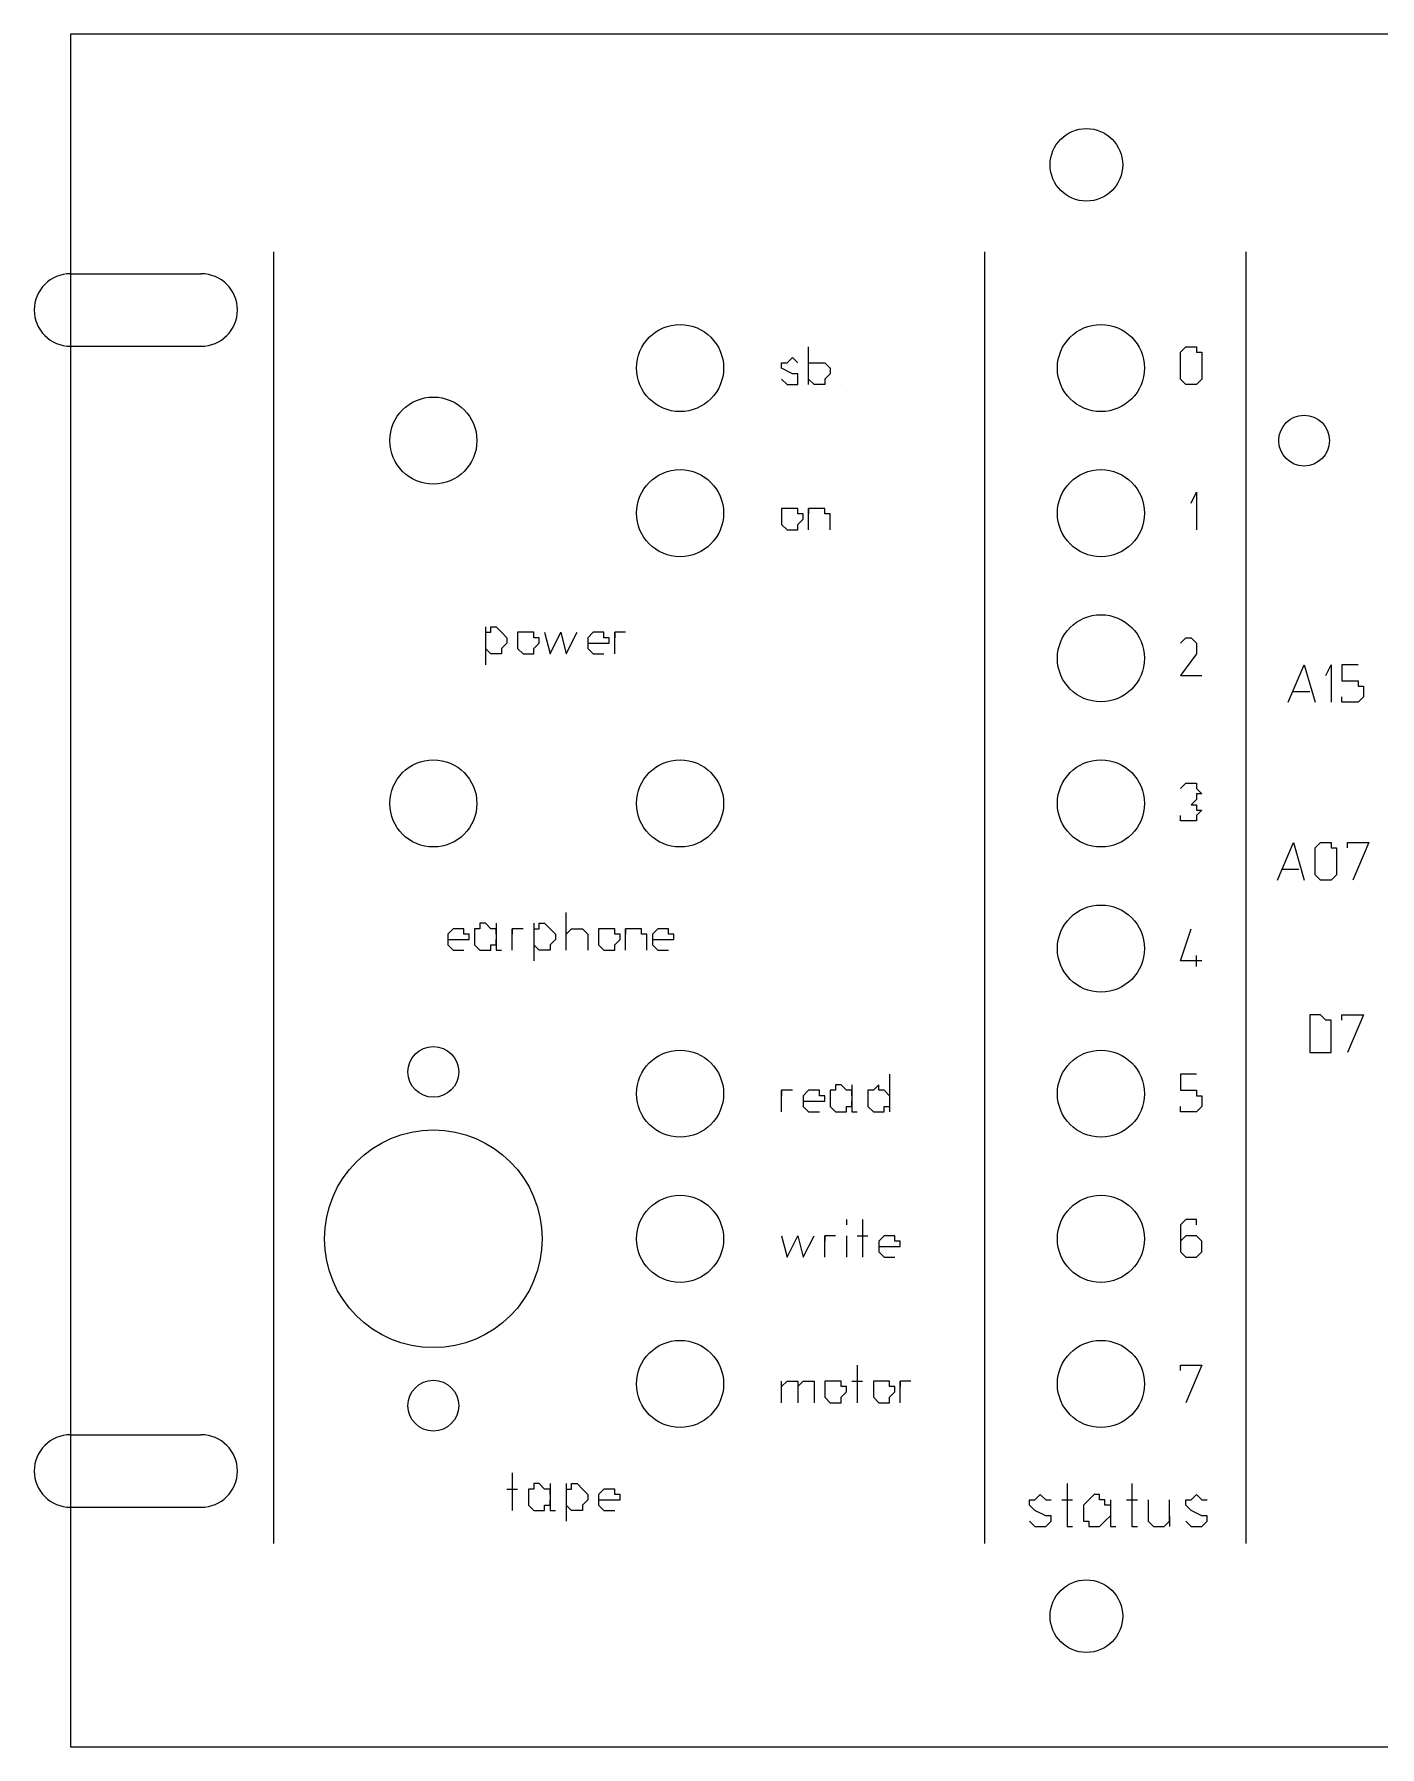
# Model space of a CAD drawing. Header units: metres. Extents: x -2 to 428, y 0 to 118.
# Drawn here: x -2.5 to 90.2, y 0 to 118 of the extents above; entities that cross this region are included whole.
import ezdxf

# ---------------------------------------------------------------- set-up
doc = ezdxf.new("R2010")
doc.units = ezdxf.units.M
for name, color, linetype in [('Engraving', 30, 'CONTINUOUS'), ('Panel', 7, 'CONTINUOUS'), ('ThruHoles', 7, 'CONTINUOUS')]:
    doc.layers.add(name, color=color, linetype=linetype)

msp = doc.modelspace()

# ---------------------------------------------------------------- linework, layer by layer
at = {"layer": 'Engraving'}
for p, q in [((14, 14), (14, 103)), ((63, 14), (63, 103)), ((81, 14), (81, 103)), ((49.38, 95.35), (49.75, 95.73)), ((49.75, 95.73), (49.75, 95.73)), ((49.75, 95.73), (50.12, 95.35)), ((50.86, 93.87), (50.86, 96.47)), ((76.48, 96.1), (76.85, 96.47)), ((76.48, 95.73), (76.48, 96.1)), ((76.48, 96.1), (76.48, 96.1)), ((76.48, 94.61), (76.48, 95.73)), ((76.85, 96.47), (77.22, 96.47)), ((77.22, 96.47), (77.22, 96.47)), ((77.22, 96.47), (77.59, 96.47)), ((77.59, 96.47), (77.59, 96.1)), ((77.59, 96.1), (77.96, 96.1)), ((77.96, 96.1), (77.96, 95.73)), ((77.96, 95.73), (77.96, 95.73)), ((77.96, 95.73), (77.96, 94.24)), ((49, 94.98), (49, 95.35)), ((49, 95.35), (49.38, 95.35)), ((49.75, 94.61), (49, 94.98)), ((49, 94.98), (49, 94.98)), ((49, 94.98), (49, 94.98)), ((50.12, 94.61), (49.75, 94.61)), ((50.12, 95.35), (50.12, 95.35)), ((50.12, 94.24), (50.12, 94.61)), ((50.12, 94.61), (50.12, 94.61)), ((50.86, 95.35), (51.23, 95.35)), ((51.23, 95.35), (51.23, 95.35)), ((51.23, 95.35), (51.6, 95.35)), ((51.6, 95.35), (51.97, 95.35)), ((51.97, 95.35), (51.97, 95.35)), ((51.97, 95.35), (52.35, 94.98)), ((52.35, 94.61), (51.97, 94.24)), ((52.35, 94.98), (52.35, 94.61)), ((76.48, 94.24), (76.48, 94.61)), ((49, 94.24), (49.38, 93.87)), ((49.38, 93.87), (49.75, 93.87)), ((49.75, 93.87), (50.12, 93.87)), ((50.12, 93.87), (50.12, 94.24)), ((50.12, 93.87), (50.12, 93.87)), ((51.23, 93.87), (50.86, 94.24)), ((51.6, 93.87), (51.23, 93.87)), ((51.23, 93.87), (51.23, 93.87)), ((51.97, 93.87), (51.6, 93.87)), ((51.97, 94.24), (51.97, 93.87)), ((53.09, 93.87), (53.09, 93.87)), ((76.85, 93.87), (76.48, 94.24)), ((76.48, 94.24), (76.48, 94.24)), ((76.48, 94.24), (76.48, 94.24)), ((77.22, 93.87), (76.85, 93.87)), ((77.59, 93.87), (77.22, 93.87)), ((77.22, 93.87), (77.22, 93.87)), ((77.96, 94.24), (77.59, 93.87)), ((77.59, 93.87), (77.59, 93.87)), ((77.96, 94.24), (77.96, 94.24)), ((77.22, 85.7), (77.59, 86.44)), ((77.59, 86.44), (77.59, 83.85)), ((49.38, 85.33), (49, 85.33)), ((49, 85.33), (49, 84.96)), ((49.75, 85.33), (49.38, 85.33)), ((49.38, 85.33), (49.38, 85.33)), ((50.12, 85.33), (49.75, 85.33)), ((50.12, 84.96), (50.12, 85.33)), ((50.12, 85.33), (50.12, 85.33)), ((50.86, 83.85), (50.86, 85.33)), ((51.23, 85.33), (50.86, 85.33)), ((50.86, 85.33), (50.86, 84.96)), ((51.6, 85.33), (51.23, 85.33)), ((51.23, 85.33), (51.23, 85.33)), ((51.23, 85.33), (51.23, 85.33)), ((51.97, 85.33), (51.6, 85.33)), ((51.6, 85.33), (51.6, 85.33)), ((51.97, 84.96), (51.97, 85.33)), ((51.97, 85.33), (51.97, 85.33)), ((49, 84.96), (49, 84.59)), ((49, 84.96), (49, 84.96)), ((49, 84.59), (49, 84.22)), ((49, 84.22), (49, 84.22)), ((49, 84.22), (49.38, 83.85)), ((49.38, 83.85), (49.75, 83.85)), ((49.75, 83.85), (49.75, 83.85)), ((49.75, 83.85), (50.12, 83.85)), ((50.49, 84.96), (50.12, 84.96)), ((50.12, 84.22), (50.49, 84.59)), ((50.12, 83.85), (50.12, 84.22)), ((50.12, 84.22), (50.12, 84.22)), ((50.49, 84.59), (50.49, 84.96)), ((52.35, 84.96), (51.97, 84.96)), ((52.35, 83.85), (52.35, 84.96)), ((28.59, 77.16), (28.59, 74.56)), ((28.59, 76.79), (28.96, 76.79)), ((28.96, 76.79), (28.96, 77.16)), ((28.96, 77.16), (29.33, 77.16)), ((29.33, 77.16), (29.7, 76.79)), ((29.7, 76.79), (29.7, 76.79)), ((29.7, 76.79), (30.07, 76.42)), ((31.18, 76.79), (30.81, 76.79)), ((30.81, 76.79), (30.81, 76.42)), ((31.56, 76.79), (31.18, 76.79)), ((31.18, 76.79), (31.18, 76.79)), ((31.93, 76.79), (31.56, 76.79)), ((31.93, 76.42), (31.93, 76.79)), ((31.93, 76.79), (31.93, 76.79)), ((32.67, 76.79), (33.04, 75.31)), ((33.04, 75.31), (33.78, 76.79)), ((33.78, 76.79), (34.15, 75.31)), ((34.15, 75.31), (34.9, 76.79)), ((36.01, 76.79), (35.64, 76.42)), ((36.38, 76.79), (36.01, 76.79)), ((36.01, 76.79), (36.01, 76.79)), ((36.01, 76.79), (36.01, 76.79)), ((36.75, 76.79), (36.38, 76.79)), ((36.38, 76.79), (36.38, 76.79)), ((36.75, 76.42), (36.75, 76.79)), ((36.75, 76.79), (36.75, 76.79)), ((37.5, 75.31), (37.5, 76.79)), ((37.87, 76.79), (37.5, 76.79)), ((37.5, 76.79), (37.5, 76.79)), ((37.5, 76.79), (37.5, 76.42)), ((38.24, 76.79), (37.87, 76.79)), ((37.87, 76.79), (37.87, 76.79)), ((38.24, 76.79), (38.24, 76.79)), ((28.96, 75.31), (28.59, 75.68)), ((30.07, 76.05), (29.7, 75.68)), ((29.7, 75.68), (29.7, 75.31)), ((30.07, 76.42), (30.07, 76.05)), ((30.81, 76.42), (30.81, 76.05)), ((30.81, 76.42), (30.81, 76.42)), ((30.81, 76.05), (30.81, 75.68)), ((30.81, 75.68), (30.81, 75.68)), ((30.81, 75.68), (31.18, 75.31)), ((32.3, 76.42), (31.93, 76.42)), ((31.93, 75.68), (32.3, 76.05)), ((31.93, 75.31), (31.93, 75.68)), ((31.93, 75.68), (31.93, 75.68)), ((32.3, 76.05), (32.3, 76.42)), ((35.64, 76.42), (35.64, 76.42)), ((35.64, 76.42), (35.64, 76.42)), ((35.64, 76.42), (35.64, 76.05)), ((35.64, 76.05), (37.12, 76.05)), ((35.64, 76.05), (35.64, 75.68)), ((35.64, 75.68), (35.64, 75.68)), ((35.64, 75.68), (36.01, 75.31)), ((37.12, 76.42), (36.75, 76.42)), ((37.12, 76.05), (37.12, 76.42)), ((76.48, 76.05), (76.85, 76.42)), ((76.48, 76.05), (76.48, 76.05)), ((76.85, 76.42), (77.22, 76.42)), ((77.22, 76.42), (77.22, 76.42)), ((77.22, 76.42), (77.59, 76.05)), ((77.59, 76.05), (77.59, 76.05)), ((77.59, 76.05), (77.59, 75.68)), ((77.59, 75.68), (77.59, 75.68)), ((77.59, 75.68), (77.59, 75.31)), ((29.33, 75.31), (28.96, 75.31)), ((28.96, 75.31), (28.96, 75.31)), ((29.7, 75.31), (29.33, 75.31)), ((31.18, 75.31), (31.56, 75.31)), ((31.56, 75.31), (31.56, 75.31)), ((31.56, 75.31), (31.93, 75.31)), ((36.01, 75.31), (36.01, 75.31)), ((36.01, 75.31), (36.38, 75.31)), ((36.38, 75.31), (36.75, 75.31)), ((36.75, 75.31), (36.75, 75.31)), ((77.59, 75.31), (76.48, 73.82)), ((77.59, 75.31), (77.59, 75.31)), ((77.59, 75.31), (77.59, 75.31)), ((83.9, 71.97), (85.01, 74.56)), ((85.01, 74.56), (85.76, 71.97)), ((86.5, 73.82), (86.87, 74.56)), ((86.87, 74.56), (86.87, 71.97)), ((88.73, 74.56), (87.61, 74.56)), ((87.61, 74.56), (87.61, 73.45)), ((76.48, 73.82), (77.96, 73.82)), ((87.61, 73.45), (87.98, 73.45)), ((87.98, 73.45), (87.98, 73.45)), ((87.98, 73.45), (88.36, 73.45)), ((88.36, 73.45), (88.73, 73.45)), ((88.73, 73.45), (88.73, 73.08)), ((84.27, 72.71), (85.39, 72.71)), ((87.61, 71.97), (87.61, 72.34)), ((88.73, 73.08), (89.1, 73.08)), ((89.1, 72.34), (88.73, 71.97)), ((89.1, 73.08), (89.1, 72.71)), ((89.1, 72.71), (89.1, 72.34)), ((89.1, 72.34), (89.1, 72.34)), ((87.98, 71.97), (87.61, 71.97)), ((88.36, 71.97), (87.98, 71.97)), ((87.98, 71.97), (87.98, 71.97)), ((88.73, 71.97), (88.36, 71.97)), ((88.73, 71.97), (88.73, 71.97)), ((76.48, 66.03), (76.85, 66.4)), ((76.85, 66.4), (76.85, 66.4)), ((76.85, 66.4), (77.22, 66.4)), ((77.22, 66.4), (77.22, 66.4)), ((77.22, 66.4), (77.59, 66.4)), ((77.59, 66.4), (77.59, 66.03)), ((76.48, 66.03), (76.48, 66.03)), ((76.48, 66.03), (76.48, 66.03)), ((77.59, 65.28), (77.22, 64.91)), ((77.22, 64.91), (77.22, 64.91)), ((77.22, 64.91), (77.22, 64.91)), ((77.22, 64.91), (77.59, 64.91)), ((77.59, 66.03), (77.59, 66.03)), ((77.59, 66.03), (77.59, 66.03)), ((77.59, 66.03), (77.96, 65.65)), ((77.96, 65.65), (77.59, 65.65)), ((77.59, 65.65), (77.59, 65.28)), ((77.59, 65.28), (77.59, 65.28)), ((77.59, 65.28), (77.59, 65.28)), ((77.59, 64.91), (77.59, 64.91)), ((77.59, 64.91), (77.59, 64.54)), ((76.48, 63.8), (76.48, 64.17)), ((76.85, 63.8), (76.48, 63.8)), ((77.22, 63.8), (76.85, 63.8)), ((76.85, 63.8), (76.85, 63.8)), ((76.85, 63.8), (76.85, 63.8)), ((77.59, 63.8), (77.22, 63.8)), ((77.22, 63.8), (77.22, 63.8)), ((77.59, 64.54), (77.59, 64.54)), ((77.59, 64.54), (77.96, 64.54)), ((77.96, 64.54), (77.59, 64.17)), ((77.59, 64.17), (77.59, 63.8)), ((77.59, 63.8), (77.59, 63.8)), ((83.16, 59.71), (84.27, 62.31)), ((84.27, 62.31), (85.01, 59.71)), ((85.76, 61.94), (86.13, 62.31)), ((85.76, 61.57), (85.76, 61.94)), ((85.76, 61.94), (85.76, 61.94)), ((85.76, 60.46), (85.76, 61.57)), ((86.13, 62.31), (86.5, 62.31)), ((86.5, 62.31), (86.5, 62.31)), ((86.5, 62.31), (86.87, 62.31)), ((86.87, 62.31), (86.87, 61.94)), ((86.87, 61.94), (87.24, 61.94)), ((87.24, 61.94), (87.24, 61.57)), ((87.24, 61.57), (87.24, 61.57)), ((87.24, 61.57), (87.24, 60.09)), ((87.98, 61.94), (87.98, 62.31)), ((87.98, 62.31), (89.47, 62.31)), ((89.47, 62.31), (88.36, 59.71)), ((83.53, 60.46), (84.64, 60.46)), ((85.76, 60.09), (85.76, 60.46)), ((86.13, 59.71), (85.76, 60.09)), ((85.76, 60.09), (85.76, 60.09)), ((85.76, 60.09), (85.76, 60.09)), ((86.5, 59.71), (86.13, 59.71)), ((86.87, 59.71), (86.5, 59.71)), ((86.5, 59.71), (86.5, 59.71)), ((87.24, 60.09), (86.87, 59.71)), ((86.87, 59.71), (86.87, 59.71)), ((87.24, 60.09), (87.24, 60.09)), ((28.59, 56.74), (28.21, 56.74)), ((28.21, 56.74), (28.21, 56.37)), ((28.96, 56.37), (28.59, 56.74)), ((28.59, 56.74), (28.59, 56.74)), ((29.33, 56.74), (29.33, 55.26)), ((31.93, 56.74), (31.93, 54.15)), ((32.3, 56.37), (32.3, 56.74)), ((32.3, 56.74), (32.67, 56.74)), ((32.67, 56.74), (33.04, 56.37)), ((34.15, 54.89), (34.15, 57.49)), ((26.36, 56.37), (25.99, 56)), ((25.99, 56), (25.99, 56)), ((25.99, 56), (25.99, 56)), ((25.99, 56), (25.99, 55.63)), ((25.99, 55.63), (27.47, 55.63)), ((25.99, 55.63), (25.99, 55.26)), ((26.73, 56.37), (26.36, 56.37)), ((26.36, 56.37), (26.36, 56.37)), ((26.36, 56.37), (26.36, 56.37)), ((27.1, 56.37), (26.73, 56.37)), ((26.73, 56.37), (26.73, 56.37)), ((27.1, 56), (27.1, 56.37)), ((27.1, 56.37), (27.1, 56.37)), ((27.47, 56), (27.1, 56)), ((27.47, 55.63), (27.47, 56)), ((28.21, 56.37), (27.84, 56.37)), ((27.84, 56.37), (27.84, 56.37)), ((27.84, 56.37), (27.84, 56)), ((27.84, 56), (27.84, 56)), ((27.84, 56), (27.84, 55.63)), ((27.84, 55.63), (27.84, 55.63)), ((27.84, 55.63), (27.84, 55.26)), ((28.21, 56.37), (28.21, 56.37)), ((29.33, 56.37), (28.96, 56.37)), ((28.96, 56.37), (28.96, 56.37)), ((28.96, 56.37), (28.96, 56.37)), ((28.96, 56.37), (28.96, 56.37)), ((29.33, 56), (29.33, 56.37)), ((29.33, 56), (29.33, 56)), ((29.33, 55.26), (29.33, 55.63)), ((30.44, 54.89), (30.44, 56.37)), ((30.81, 56.37), (30.44, 56.37)), ((30.44, 56.37), (30.44, 56.37)), ((30.44, 56.37), (30.44, 56)), ((31.18, 56.37), (30.81, 56.37)), ((30.81, 56.37), (30.81, 56.37)), ((31.18, 56.37), (31.18, 56.37)), ((31.93, 56.37), (32.3, 56.37)), ((33.04, 56.37), (33.04, 56.37)), ((33.04, 56.37), (33.41, 56)), ((33.41, 55.63), (33.04, 55.26)), ((33.41, 56), (33.41, 55.63)), ((34.15, 56), (34.53, 56.37)), ((34.53, 56.37), (34.9, 56.37)), ((34.9, 56.37), (35.27, 56.37)), ((35.27, 56.37), (35.27, 56.37)), ((35.27, 56.37), (35.64, 56)), ((35.64, 56), (35.64, 54.89)), ((36.75, 56.37), (36.38, 56.37)), ((36.38, 56.37), (36.38, 56)), ((36.38, 56), (36.38, 55.63)), ((36.38, 56), (36.38, 56)), ((36.38, 55.63), (36.38, 55.26)), ((37.12, 56.37), (36.75, 56.37)), ((36.75, 56.37), (36.75, 56.37)), ((37.5, 56.37), (37.12, 56.37)), ((37.5, 56), (37.5, 56.37)), ((37.5, 56.37), (37.5, 56.37)), ((37.87, 56), (37.5, 56)), ((37.5, 55.26), (37.87, 55.63)), ((37.87, 55.63), (37.87, 56)), ((38.24, 54.89), (38.24, 56.37)), ((38.61, 56.37), (38.24, 56.37)), ((38.24, 56.37), (38.24, 56)), ((38.98, 56.37), (38.61, 56.37)), ((38.61, 56.37), (38.61, 56.37)), ((38.61, 56.37), (38.61, 56.37)), ((39.35, 56.37), (38.98, 56.37)), ((38.98, 56.37), (38.98, 56.37)), ((39.35, 56), (39.35, 56.37)), ((39.35, 56.37), (39.35, 56.37)), ((39.72, 56), (39.35, 56)), ((39.72, 54.89), (39.72, 56)), ((40.47, 56.37), (40.09, 56)), ((40.09, 56), (40.09, 56)), ((40.09, 56), (40.09, 56)), ((40.09, 56), (40.09, 55.63)), ((40.09, 55.63), (41.58, 55.63)), ((40.09, 55.63), (40.09, 55.26)), ((40.84, 56.37), (40.47, 56.37)), ((40.47, 56.37), (40.47, 56.37)), ((40.47, 56.37), (40.47, 56.37)), ((41.21, 56.37), (40.84, 56.37)), ((40.84, 56.37), (40.84, 56.37)), ((41.21, 56), (41.21, 56.37)), ((41.21, 56.37), (41.21, 56.37)), ((41.58, 56), (41.21, 56)), ((41.58, 55.63), (41.58, 56)), ((76.48, 54.15), (77.22, 56.37)), ((25.99, 55.26), (25.99, 55.26)), ((25.99, 55.26), (26.36, 54.89)), ((26.36, 54.89), (26.36, 54.89)), ((26.36, 54.89), (26.73, 54.89)), ((26.73, 54.89), (27.1, 54.89)), ((27.1, 54.89), (27.1, 54.89)), ((27.84, 55.26), (27.84, 55.26)), ((27.84, 55.26), (27.84, 55.26)), ((27.84, 55.26), (28.21, 54.89)), ((28.21, 54.89), (28.21, 54.89)), ((28.21, 54.89), (28.21, 54.89)), ((28.21, 54.89), (28.59, 54.89)), ((28.59, 54.89), (28.59, 54.89)), ((28.59, 54.89), (28.59, 54.89)), ((28.59, 54.89), (28.96, 54.89)), ((28.96, 54.89), (28.96, 55.26)), ((28.96, 55.26), (28.96, 55.26)), ((28.96, 55.26), (29.33, 55.26)), ((28.96, 54.89), (28.96, 54.89)), ((29.33, 55.26), (29.33, 55.26)), ((29.33, 55.26), (29.33, 55.26)), ((29.33, 55.26), (29.33, 54.89)), ((29.33, 55.26), (29.33, 55.26)), ((29.33, 55.26), (29.33, 55.26)), ((29.33, 54.89), (29.33, 54.89)), ((29.33, 54.89), (29.33, 54.89)), ((29.33, 54.89), (29.7, 54.89)), ((32.3, 54.89), (31.93, 55.26)), ((32.67, 54.89), (32.3, 54.89)), ((32.3, 54.89), (32.3, 54.89)), ((33.04, 54.89), (32.67, 54.89)), ((33.04, 55.26), (33.04, 54.89)), ((36.38, 55.26), (36.38, 55.26)), ((36.38, 55.26), (36.75, 54.89)), ((36.75, 54.89), (37.12, 54.89)), ((37.12, 54.89), (37.12, 54.89)), ((37.12, 54.89), (37.5, 54.89)), ((37.5, 54.89), (37.5, 55.26)), ((37.5, 55.26), (37.5, 55.26)), ((40.09, 55.26), (40.09, 55.26)), ((40.09, 55.26), (40.47, 54.89)), ((40.47, 54.89), (40.47, 54.89)), ((40.47, 54.89), (40.84, 54.89)), ((40.84, 54.89), (41.21, 54.89)), ((41.21, 54.89), (41.21, 54.89)), ((77.59, 53.77), (77.59, 54.52)), ((77.96, 54.15), (76.48, 54.15)), ((85.39, 50.43), (85.39, 47.83)), ((86.13, 50.43), (85.39, 50.43)), ((86.5, 50.06), (86.13, 50.43)), ((86.87, 50.06), (86.5, 50.06)), ((86.87, 49.69), (86.87, 50.06)), ((86.87, 50.06), (86.87, 50.06)), ((86.87, 48.58), (86.87, 49.69)), ((86.87, 49.69), (86.87, 49.69)), ((87.61, 50.06), (87.61, 50.43)), ((87.61, 50.43), (89.1, 50.43)), ((89.1, 50.43), (87.98, 47.83)), ((86.87, 48.21), (86.87, 48.58)), ((85.39, 47.83), (86.13, 47.83)), ((86.13, 47.83), (86.5, 47.83)), ((86.5, 47.83), (86.87, 47.83)), ((86.87, 47.83), (86.87, 48.21)), ((86.87, 48.21), (86.87, 48.21)), ((56.43, 46.35), (56.43, 43.75)), ((77.59, 46.35), (76.48, 46.35)), ((76.48, 46.35), (76.48, 45.24)), ((49, 43.75), (49, 45.24)), ((49.38, 45.24), (49, 45.24)), ((49, 45.24), (49, 45.24)), ((49, 45.24), (49, 44.86)), ((49.75, 45.24), (49.38, 45.24)), ((49.38, 45.24), (49.38, 45.24)), ((49.75, 45.24), (49.75, 45.24)), ((50.86, 45.24), (50.49, 44.86)), ((50.49, 44.86), (50.49, 44.86)), ((50.49, 44.86), (50.49, 44.86)), ((50.49, 44.86), (50.49, 44.49)), ((51.23, 45.24), (50.86, 45.24)), ((50.86, 45.24), (50.86, 45.24)), ((50.86, 45.24), (50.86, 45.24)), ((51.6, 45.24), (51.23, 45.24)), ((51.23, 45.24), (51.23, 45.24)), ((51.6, 44.86), (51.6, 45.24)), ((51.6, 45.24), (51.6, 45.24)), ((51.97, 44.86), (51.6, 44.86)), ((51.97, 44.49), (51.97, 44.86)), ((52.72, 45.24), (52.35, 45.24)), ((52.35, 45.24), (52.35, 45.24)), ((52.35, 45.24), (52.35, 44.86)), ((52.35, 44.86), (52.35, 44.86)), ((52.35, 44.86), (52.35, 44.49)), ((53.09, 45.61), (52.72, 45.61)), ((52.72, 45.61), (52.72, 45.24)), ((52.72, 45.24), (52.72, 45.24)), ((53.46, 45.24), (53.09, 45.61)), ((53.09, 45.61), (53.09, 45.61)), ((53.83, 45.24), (53.46, 45.24)), ((53.46, 45.24), (53.46, 45.24)), ((53.46, 45.24), (53.46, 45.24)), ((53.46, 45.24), (53.46, 45.24)), ((53.83, 45.61), (53.83, 44.12)), ((53.83, 44.86), (53.83, 45.24)), ((53.83, 44.86), (53.83, 44.86)), ((55.32, 45.24), (54.94, 45.24)), ((54.94, 45.24), (54.94, 44.86)), ((54.94, 44.86), (54.94, 44.86)), ((54.94, 44.86), (54.94, 44.49)), ((55.69, 45.61), (55.32, 45.24)), ((55.32, 45.24), (55.32, 45.24)), ((55.69, 45.24), (55.69, 45.61)), ((56.06, 45.24), (55.69, 45.24)), ((56.43, 44.86), (56.06, 45.24)), ((56.06, 45.24), (56.06, 45.24)), ((76.48, 45.24), (76.85, 45.24)), ((76.85, 45.24), (76.85, 45.24)), ((76.85, 45.24), (77.22, 45.24)), ((77.22, 45.24), (77.59, 45.24)), ((77.59, 45.24), (77.59, 44.86)), ((77.59, 44.86), (77.96, 44.86)), ((77.96, 44.86), (77.96, 44.49)), ((50.49, 44.49), (51.97, 44.49)), ((50.49, 44.49), (50.49, 44.12)), ((50.49, 44.12), (50.49, 44.12)), ((50.49, 44.12), (50.86, 43.75)), ((50.86, 43.75), (50.86, 43.75)), ((50.86, 43.75), (51.23, 43.75)), ((51.23, 43.75), (51.6, 43.75)), ((51.6, 43.75), (51.6, 43.75)), ((52.35, 44.49), (52.35, 44.49)), ((52.35, 44.49), (52.35, 44.12)), ((52.35, 44.12), (52.35, 44.12)), ((52.35, 44.12), (52.35, 44.12)), ((52.35, 44.12), (52.72, 43.75)), ((52.72, 43.75), (52.72, 43.75)), ((52.72, 43.75), (52.72, 43.75)), ((52.72, 43.75), (53.09, 43.75)), ((53.09, 43.75), (53.09, 43.75)), ((53.09, 43.75), (53.09, 43.75)), ((53.09, 43.75), (53.46, 43.75)), ((53.46, 43.75), (53.46, 44.12)), ((53.46, 44.12), (53.46, 44.12)), ((53.46, 44.12), (53.83, 44.12)), ((53.46, 43.75), (53.46, 43.75)), ((53.83, 44.12), (53.83, 44.49)), ((53.83, 44.12), (53.83, 44.12)), ((53.83, 44.12), (53.83, 44.12)), ((53.83, 44.12), (53.83, 43.75)), ((53.83, 44.12), (53.83, 44.12)), ((53.83, 44.12), (53.83, 44.12)), ((53.83, 43.75), (53.83, 43.75)), ((53.83, 43.75), (53.83, 43.75)), ((53.83, 43.75), (54.2, 43.75)), ((54.94, 44.49), (54.94, 44.12)), ((54.94, 44.12), (54.94, 44.12)), ((54.94, 44.12), (55.32, 43.75)), ((55.32, 43.75), (55.69, 43.75)), ((55.69, 43.75), (55.69, 43.75)), ((55.69, 43.75), (56.06, 43.75)), ((56.06, 43.75), (56.06, 44.12)), ((56.06, 44.12), (56.43, 44.12)), ((76.48, 43.75), (76.48, 44.12)), ((76.85, 43.75), (76.48, 43.75)), ((77.22, 43.75), (76.85, 43.75)), ((76.85, 43.75), (76.85, 43.75)), ((77.59, 43.75), (77.22, 43.75)), ((77.96, 44.12), (77.59, 43.75)), ((77.59, 43.75), (77.59, 43.75)), ((77.96, 44.49), (77.96, 44.12)), ((77.96, 44.12), (77.96, 44.12)), ((53.46, 36.33), (53.46, 35.96)), ((54.57, 36.33), (54.57, 34.1)), ((76.85, 36.33), (76.48, 35.96)), ((76.48, 35.96), (76.48, 35.58)), ((76.48, 35.58), (76.48, 35.58)), ((76.48, 35.58), (76.48, 34.47)), ((77.22, 36.33), (76.85, 36.33)), ((77.59, 36.33), (77.22, 36.33)), ((77.22, 36.33), (77.22, 36.33)), ((77.59, 35.96), (77.59, 36.33)), ((49, 35.21), (49.38, 33.73)), ((49.38, 33.73), (50.12, 35.21)), ((50.12, 35.21), (50.49, 33.73)), ((50.49, 33.73), (51.23, 35.21)), ((51.97, 33.73), (51.97, 35.21)), ((52.35, 35.21), (51.97, 35.21)), ((51.97, 35.21), (51.97, 35.21)), ((51.97, 35.21), (51.97, 34.84)), ((52.72, 35.21), (52.35, 35.21)), ((52.35, 35.21), (52.35, 35.21)), ((52.72, 35.21), (52.72, 35.21)), ((53.46, 35.21), (53.46, 33.73)), ((54.2, 35.21), (54.94, 35.21)), ((56.06, 35.21), (55.69, 34.84)), ((55.69, 34.84), (55.69, 34.84)), ((55.69, 34.84), (55.69, 34.84)), ((55.69, 34.84), (55.69, 34.47)), ((55.69, 34.47), (57.17, 34.47)), ((55.69, 34.47), (55.69, 34.1)), ((56.43, 35.21), (56.06, 35.21)), ((56.06, 35.21), (56.06, 35.21)), ((56.06, 35.21), (56.06, 35.21)), ((56.8, 35.21), (56.43, 35.21)), ((56.43, 35.21), (56.43, 35.21)), ((56.8, 34.84), (56.8, 35.21)), ((56.8, 35.21), (56.8, 35.21)), ((57.17, 34.84), (56.8, 34.84)), ((57.17, 34.47), (57.17, 34.84)), ((76.85, 35.21), (76.48, 34.84)), ((76.48, 34.84), (76.48, 34.47)), ((76.48, 34.47), (76.48, 34.1)), ((77.22, 35.21), (76.85, 35.21)), ((76.85, 35.21), (76.85, 35.21)), ((77.59, 35.21), (77.22, 35.21)), ((77.22, 35.21), (77.22, 35.21)), ((77.96, 34.84), (77.59, 35.21)), ((77.96, 34.47), (77.96, 34.84)), ((77.96, 34.1), (77.96, 34.47)), ((54.57, 34.1), (54.57, 33.73)), ((54.57, 33.73), (54.57, 33.73)), ((54.57, 33.73), (54.57, 33.73)), ((54.57, 33.73), (54.57, 33.73)), ((55.69, 34.1), (55.69, 34.1)), ((55.69, 34.1), (56.06, 33.73)), ((56.06, 33.73), (56.06, 33.73)), ((56.06, 33.73), (56.43, 33.73)), ((56.43, 33.73), (56.8, 33.73)), ((56.8, 33.73), (56.8, 33.73)), ((76.48, 34.1), (76.48, 34.1)), ((76.48, 34.1), (76.85, 33.73)), ((76.85, 33.73), (76.85, 33.73)), ((76.85, 33.73), (77.22, 33.73)), ((77.22, 33.73), (77.22, 33.73)), ((77.22, 33.73), (77.59, 33.73)), ((77.59, 33.73), (77.96, 34.1)), ((77.96, 34.1), (77.96, 34.1)), ((54.2, 26.3), (54.2, 24.08)), ((76.48, 25.93), (76.48, 26.3)), ((76.48, 26.3), (77.96, 26.3)), ((77.96, 26.3), (76.85, 23.7)), ((49, 24.82), (49.38, 25.19)), ((49, 23.7), (49, 25.19)), ((49.38, 25.19), (49.38, 25.19)), ((49.38, 25.19), (49.75, 25.19)), ((49.75, 25.19), (50.12, 25.19)), ((50.12, 24.82), (50.49, 25.19)), ((50.12, 25.19), (50.12, 24.82)), ((50.12, 24.82), (50.12, 23.7)), ((50.49, 25.19), (50.49, 25.19)), ((50.49, 25.19), (50.86, 25.19)), ((50.86, 25.19), (51.23, 25.19)), ((51.23, 25.19), (51.23, 24.82)), ((51.23, 24.82), (51.23, 23.7)), ((52.35, 25.19), (51.97, 25.19)), ((51.97, 25.19), (51.97, 24.82)), ((51.97, 24.82), (51.97, 24.45)), ((51.97, 24.82), (51.97, 24.82)), ((52.72, 25.19), (52.35, 25.19)), ((52.35, 25.19), (52.35, 25.19)), ((53.09, 25.19), (52.72, 25.19)), ((53.09, 24.82), (53.09, 25.19)), ((53.09, 25.19), (53.09, 25.19)), ((53.46, 24.82), (53.09, 24.82)), ((53.46, 24.45), (53.46, 24.82)), ((53.83, 25.19), (54.57, 25.19)), ((55.69, 25.19), (55.32, 25.19)), ((55.32, 25.19), (55.32, 24.82)), ((55.32, 24.82), (55.32, 24.45)), ((55.32, 24.82), (55.32, 24.82)), ((56.06, 25.19), (55.69, 25.19)), ((55.69, 25.19), (55.69, 25.19)), ((56.43, 25.19), (56.06, 25.19)), ((56.43, 24.82), (56.43, 25.19)), ((56.43, 25.19), (56.43, 25.19)), ((56.8, 24.82), (56.43, 24.82)), ((56.8, 24.45), (56.8, 24.82)), ((57.17, 23.7), (57.17, 25.19)), ((57.54, 25.19), (57.17, 25.19)), ((57.17, 25.19), (57.17, 25.19)), ((57.17, 25.19), (57.17, 24.82)), ((57.91, 25.19), (57.54, 25.19)), ((57.54, 25.19), (57.54, 25.19)), ((57.91, 25.19), (57.91, 25.19)), ((51.97, 24.45), (51.97, 24.08)), ((51.97, 24.08), (51.97, 24.08)), ((51.97, 24.08), (52.35, 23.7)), ((52.35, 23.7), (52.72, 23.7)), ((52.72, 23.7), (52.72, 23.7)), ((52.72, 23.7), (53.09, 23.7)), ((53.09, 24.08), (53.46, 24.45)), ((53.09, 23.7), (53.09, 24.08)), ((53.09, 24.08), (53.09, 24.08)), ((54.2, 24.08), (54.2, 23.7)), ((54.2, 23.7), (54.2, 23.7)), ((54.2, 23.7), (54.2, 23.7)), ((54.2, 23.7), (54.2, 23.7)), ((55.32, 24.45), (55.32, 24.08)), ((55.32, 24.08), (55.32, 24.08)), ((55.32, 24.08), (55.69, 23.7)), ((55.69, 23.7), (56.06, 23.7)), ((56.06, 23.7), (56.06, 23.7)), ((56.06, 23.7), (56.43, 23.7)), ((56.43, 24.08), (56.8, 24.45)), ((56.43, 23.7), (56.43, 24.08)), ((56.43, 24.08), (56.43, 24.08)), ((30.07, 17.76), (30.81, 17.76)), ((30.44, 18.88), (30.44, 16.65)), ((31.93, 17.76), (31.56, 17.76)), ((31.56, 17.76), (31.56, 17.76)), ((31.56, 17.76), (31.56, 17.39)), ((32.3, 18.14), (31.93, 18.14)), ((31.93, 18.14), (31.93, 17.76)), ((31.93, 17.76), (31.93, 17.76)), ((32.67, 17.76), (32.3, 18.14)), ((32.3, 18.14), (32.3, 18.14)), ((33.04, 17.76), (32.67, 17.76)), ((32.67, 17.76), (32.67, 17.76)), ((32.67, 17.76), (32.67, 17.76)), ((32.67, 17.76), (32.67, 17.76)), ((33.04, 18.14), (33.04, 16.65)), ((33.04, 17.39), (33.04, 17.76)), ((34.15, 18.14), (34.15, 15.54)), ((34.15, 17.76), (34.53, 17.76)), ((34.53, 17.76), (34.53, 18.14)), ((34.53, 18.14), (34.9, 18.14)), ((34.9, 18.14), (35.27, 17.76)), ((35.27, 17.76), (35.27, 17.76)), ((35.27, 17.76), (35.64, 17.39)), ((36.75, 17.76), (36.38, 17.39)), ((37.12, 17.76), (36.75, 17.76)), ((36.75, 17.76), (36.75, 17.76)), ((36.75, 17.76), (36.75, 17.76)), ((37.5, 17.76), (37.12, 17.76)), ((37.12, 17.76), (37.12, 17.76)), ((37.5, 17.39), (37.5, 17.76)), ((37.5, 17.76), (37.5, 17.76)), ((68.68, 18.14), (68.68, 15.54)), ((73.14, 18.14), (73.14, 15.54)), ((30.44, 16.65), (30.44, 16.28)), ((31.56, 17.39), (31.56, 17.39)), ((31.56, 17.39), (31.56, 17.02)), ((31.56, 17.02), (31.56, 17.02)), ((31.56, 17.02), (31.56, 16.65)), ((31.56, 16.65), (31.56, 16.65)), ((31.56, 16.65), (31.56, 16.65)), ((31.56, 16.65), (31.93, 16.28)), ((32.67, 16.28), (32.67, 16.65)), ((32.67, 16.65), (32.67, 16.65)), ((32.67, 16.65), (33.04, 16.65)), ((33.04, 17.39), (33.04, 17.39)), ((33.04, 16.65), (33.04, 17.02)), ((33.04, 16.65), (33.04, 16.65)), ((33.04, 16.65), (33.04, 16.65)), ((33.04, 16.65), (33.04, 16.28)), ((33.04, 16.65), (33.04, 16.65)), ((33.04, 16.65), (33.04, 16.65)), ((34.53, 16.28), (34.15, 16.65)), ((35.64, 17.02), (35.27, 16.65)), ((35.27, 16.65), (35.27, 16.28)), ((35.64, 17.39), (35.64, 17.02)), ((36.38, 17.39), (36.38, 17.39)), ((36.38, 17.39), (36.38, 17.39)), ((36.38, 17.39), (36.38, 17.02)), ((36.38, 17.02), (37.87, 17.02)), ((36.38, 17.02), (36.38, 16.65)), ((36.38, 16.65), (36.38, 16.65)), ((36.38, 16.65), (36.75, 16.28)), ((37.87, 17.39), (37.5, 17.39)), ((37.87, 17.02), (37.87, 17.39)), ((66.08, 16.65), (66.08, 17.02)), ((66.08, 17.02), (66.45, 17.02)), ((66.45, 16.28), (66.08, 16.65)), ((66.08, 16.65), (66.08, 16.65)), ((66.45, 17.02), (66.82, 17.39)), ((66.82, 17.39), (67.2, 17.02)), ((67.2, 17.02), (67.2, 17.02)), ((67.2, 17.02), (67.57, 17.02)), ((68.31, 17.02), (69.05, 17.02)), ((70.17, 17.02), (69.79, 16.65)), ((69.79, 16.65), (69.79, 16.65)), ((69.79, 16.65), (69.79, 16.28)), ((70.54, 17.39), (70.17, 17.02)), ((70.17, 17.02), (70.17, 17.02)), ((70.17, 17.02), (70.17, 17.02)), ((70.91, 17.39), (70.54, 17.39)), ((70.54, 17.39), (70.54, 17.39)), ((70.91, 17.02), (70.91, 17.39)), ((71.28, 17.02), (70.91, 17.02)), ((71.28, 16.65), (71.28, 17.02)), ((71.28, 17.02), (71.28, 17.02)), ((71.28, 17.02), (71.28, 17.02)), ((71.65, 16.65), (71.28, 16.65)), ((71.28, 16.65), (71.28, 16.65)), ((71.65, 17.02), (71.65, 15.54)), ((72.76, 17.02), (73.51, 17.02)), ((74.25, 17.02), (74.25, 15.91)), ((75.73, 15.91), (75.73, 17.02)), ((76.85, 16.65), (76.85, 17.02)), ((76.85, 17.02), (77.22, 17.02)), ((77.22, 16.28), (76.85, 16.65)), ((76.85, 16.65), (76.85, 16.65)), ((77.22, 17.02), (77.59, 17.39)), ((77.59, 17.39), (77.96, 17.02)), ((77.96, 17.02), (77.96, 17.02)), ((77.96, 17.02), (78.33, 17.02)), ((30.44, 16.28), (30.44, 16.28)), ((30.44, 16.28), (30.44, 16.28)), ((30.44, 16.28), (30.44, 16.28)), ((31.93, 16.28), (31.93, 16.28)), ((31.93, 16.28), (31.93, 16.28)), ((31.93, 16.28), (32.3, 16.28)), ((32.3, 16.28), (32.3, 16.28)), ((32.3, 16.28), (32.3, 16.28)), ((32.3, 16.28), (32.67, 16.28)), ((32.67, 16.28), (32.67, 16.28)), ((33.04, 16.28), (33.04, 16.28)), ((33.04, 16.28), (33.04, 16.28)), ((33.04, 16.28), (33.41, 16.28)), ((34.9, 16.28), (34.53, 16.28)), ((34.53, 16.28), (34.53, 16.28)), ((35.27, 16.28), (34.9, 16.28)), ((36.75, 16.28), (36.75, 16.28)), ((36.75, 16.28), (37.12, 16.28)), ((37.12, 16.28), (37.5, 16.28)), ((37.5, 16.28), (37.5, 16.28)), ((66.08, 15.54), (66.45, 15.17)), ((67.2, 15.91), (66.45, 16.28)), ((67.57, 15.91), (67.2, 15.91)), ((67.2, 15.91), (67.2, 15.91)), ((67.2, 15.17), (67.57, 15.54)), ((67.57, 15.54), (67.57, 15.91)), ((67.57, 15.54), (67.57, 15.54)), ((68.68, 15.54), (68.68, 15.54)), ((68.68, 15.54), (68.68, 15.17)), ((69.79, 16.28), (69.79, 15.91)), ((69.79, 15.91), (69.79, 15.91)), ((69.79, 15.91), (69.79, 15.54)), ((69.79, 15.54), (69.79, 15.54)), ((69.79, 15.54), (70.17, 15.54)), ((70.17, 15.54), (70.17, 15.54)), ((70.17, 15.54), (70.17, 15.17)), ((70.91, 15.17), (71.28, 15.54)), ((71.28, 15.54), (71.65, 15.91)), ((71.28, 15.54), (71.28, 15.54)), ((71.28, 15.54), (71.28, 15.54)), ((71.28, 15.54), (71.28, 15.54)), ((71.65, 15.91), (71.65, 15.91)), ((71.65, 15.54), (71.65, 15.54)), ((71.65, 15.54), (71.65, 15.54)), ((71.65, 15.54), (71.65, 15.17)), ((73.14, 15.54), (73.14, 15.54)), ((73.14, 15.54), (73.14, 15.17)), ((74.25, 15.91), (74.25, 15.54)), ((74.25, 15.54), (74.25, 15.54)), ((74.25, 15.54), (74.62, 15.17)), ((75.36, 15.17), (75.73, 15.54)), ((75.73, 15.54), (75.73, 15.91)), ((75.73, 15.91), (75.73, 15.17)), ((75.73, 15.54), (75.73, 15.54)), ((76.85, 15.54), (77.22, 15.17)), ((77.96, 15.91), (77.22, 16.28)), ((78.33, 15.91), (77.96, 15.91)), ((77.96, 15.91), (77.96, 15.91)), ((77.96, 15.17), (78.33, 15.54)), ((78.33, 15.54), (78.33, 15.91)), ((78.33, 15.54), (78.33, 15.54)), ((66.45, 15.17), (66.82, 15.17)), ((66.82, 15.17), (67.2, 15.17)), ((68.68, 15.17), (69.05, 15.17)), ((69.05, 15.17), (69.05, 15.17)), ((70.17, 15.17), (70.17, 15.17)), ((70.17, 15.17), (70.54, 15.17)), ((70.54, 15.17), (70.54, 15.17)), ((70.54, 15.17), (70.91, 15.17)), ((70.91, 15.17), (70.91, 15.17)), ((70.91, 15.17), (70.91, 15.17)), ((71.65, 15.17), (71.65, 15.17)), ((71.65, 15.17), (71.65, 15.17)), ((71.65, 15.17), (72.02, 15.17)), ((73.14, 15.17), (73.51, 15.17)), ((73.51, 15.17), (73.51, 15.17)), ((74.62, 15.17), (74.62, 15.17)), ((74.62, 15.17), (74.99, 15.17)), ((74.99, 15.17), (75.36, 15.17)), ((75.36, 15.17), (75.36, 15.17)), ((77.22, 15.17), (77.59, 15.17)), ((77.59, 15.17), (77.96, 15.17))]:
    msp.add_line(p, q, dxfattribs=at)
at = {"layer": 'Panel'}
for p, q in [((425, 118), (0, 118)), ((0, 118), (0, 0)), ((0, 0), (425, 0))]:
    msp.add_line(p, q, dxfattribs=at)
at = {"layer": 'ThruHoles'}
for p, q in [((0, 101.5), (9, 101.5)), ((0, 96.5), (9, 96.5)), ((0, 21.5), (9, 21.5)), ((0, 16.5), (9, 16.5))]:
    msp.add_line(p, q, dxfattribs=at)
for centre, radius in [((70, 109), 2.5), ((42, 95), 3), ((71, 95), 3), ((25, 90), 3), ((85, 90), 1.75), ((42, 85), 3), ((71, 85), 3), ((71, 75), 3), ((25, 65), 3), ((42, 65), 3), ((71, 65), 3), ((71, 55), 3), ((25, 46.5), 1.75), ((42, 45), 3), ((71, 45), 3), ((25, 35), 7.5), ((42, 35), 3), ((71, 35), 3), ((42, 25), 3), ((71, 25), 3), ((25, 23.5), 1.75), ((70, 9), 2.5)]:
    msp.add_circle(centre, radius, dxfattribs=at)
for centre, start, end in [((0, 99), 90, 270), ((9, 99), 270, 90), ((0, 19), 90, 270), ((9, 19), 270, 90)]:
    msp.add_arc(centre, 2.5, start, end, dxfattribs=at)

doc.saveas('drawing.dxf')
